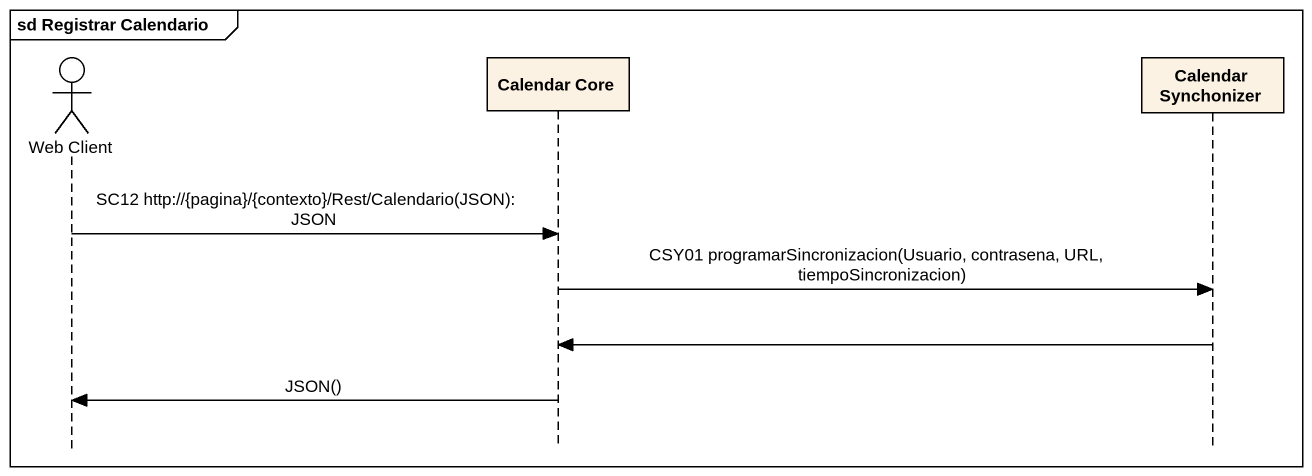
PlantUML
@startuml
mainframe sd Registrar Calendario
hide footbox
actor "Web Client" as Web_Client
participant "Calendar Core" as Calendar_Core
participant "Calendar Synchonizer" as Calendar_Synchonizer

Web_Client -> Calendar_Core : SC12 http://{pagina}/{contexto}/Rest/Calendario(JSON): JSON
Calendar_Core -> Calendar_Synchonizer : CSY01 programarSincronizacion(Usuario, contrasena, URL, tiempoSincronizacion)
Calendar_Synchonizer -> Calendar_Core
Calendar_Core -> Web_Client : JSON()
@enduml
